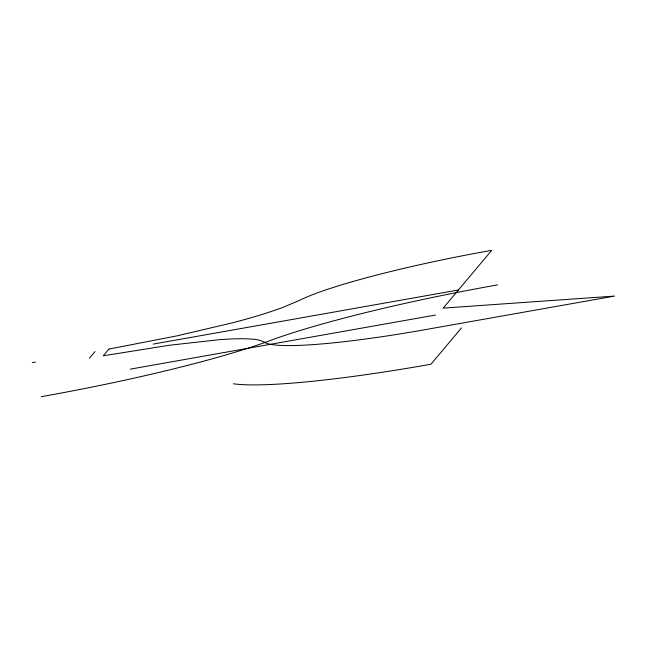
<?xml version="1.0" encoding="UTF-8"?>
<svg xmlns="http://www.w3.org/2000/svg" width="647" height="647" viewBox="0 0 647 647"><rect width="100%" height="100%" fill="white"/><g stroke="black" fill="none" stroke-linecap="round" stroke-linejoin="round"><path stroke-width="0.97" d="M89.367 358.26L95.012 351.539M461.465 327.924L430.959 364.229A241.687 26.519 -10.9 0 1 233.438 383.784M32.35 362.643L35.399 362.11M153.242 344.083L458.399 290.002M130.362 369.13L435.52 315.049M497.616 284.89A241.687 26.519 -10.9 0 0 269.589 340.759A241.687 26.519 -10.9 0 1 41.295 396.668M108.898 349.081L103.253 355.801L169.126 345.28L218.823 339.724A157.124 17.243 -10.9 0 1 244.032 338.745C250.801 339.149 258.161 338.729 264.275 342.126A186.15 20.429 -10.9 0 0 425.071 329.671L614.65 296.067L443.163 308.134L491.728 250.332A186.15 20.429 -10.9 0 0 299.27 300.475L281.696 307.899L265.262 313.48A157.124 17.243 -10.9 0 1 233.163 322.651L177.052 335.85L108.898 349.081"/></g></svg>
